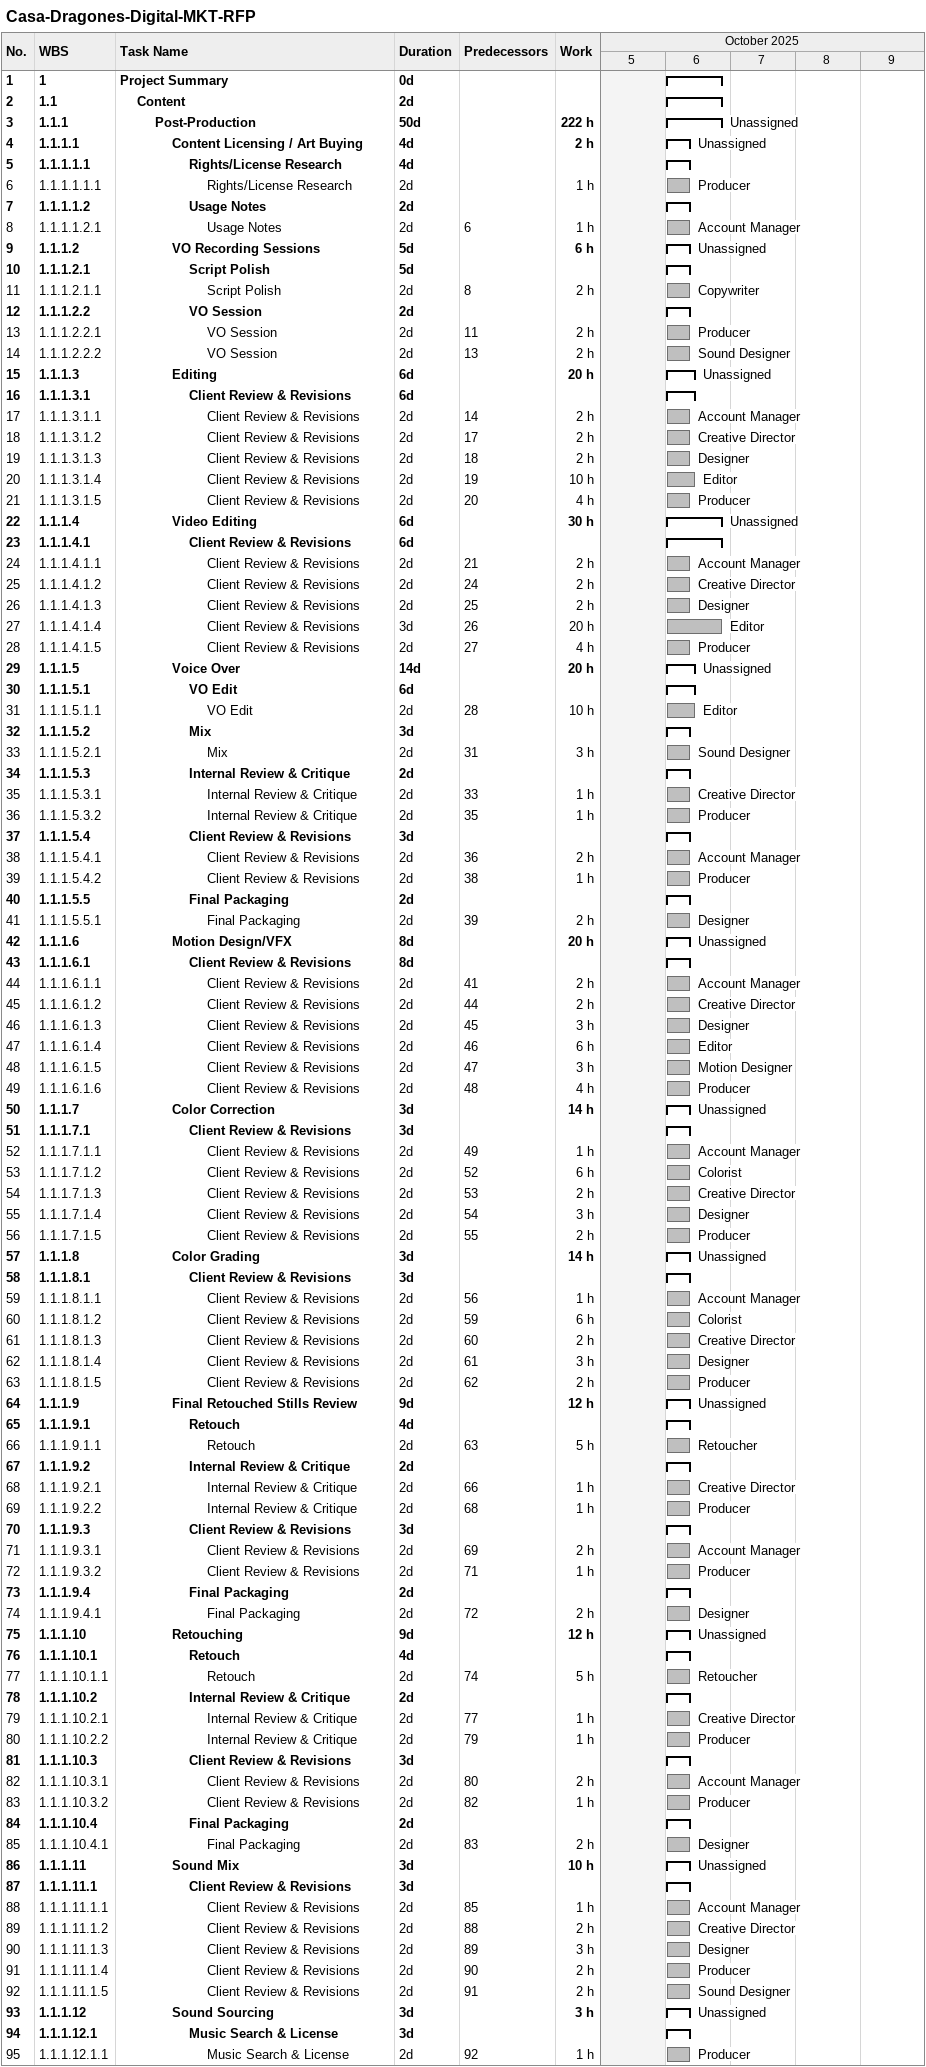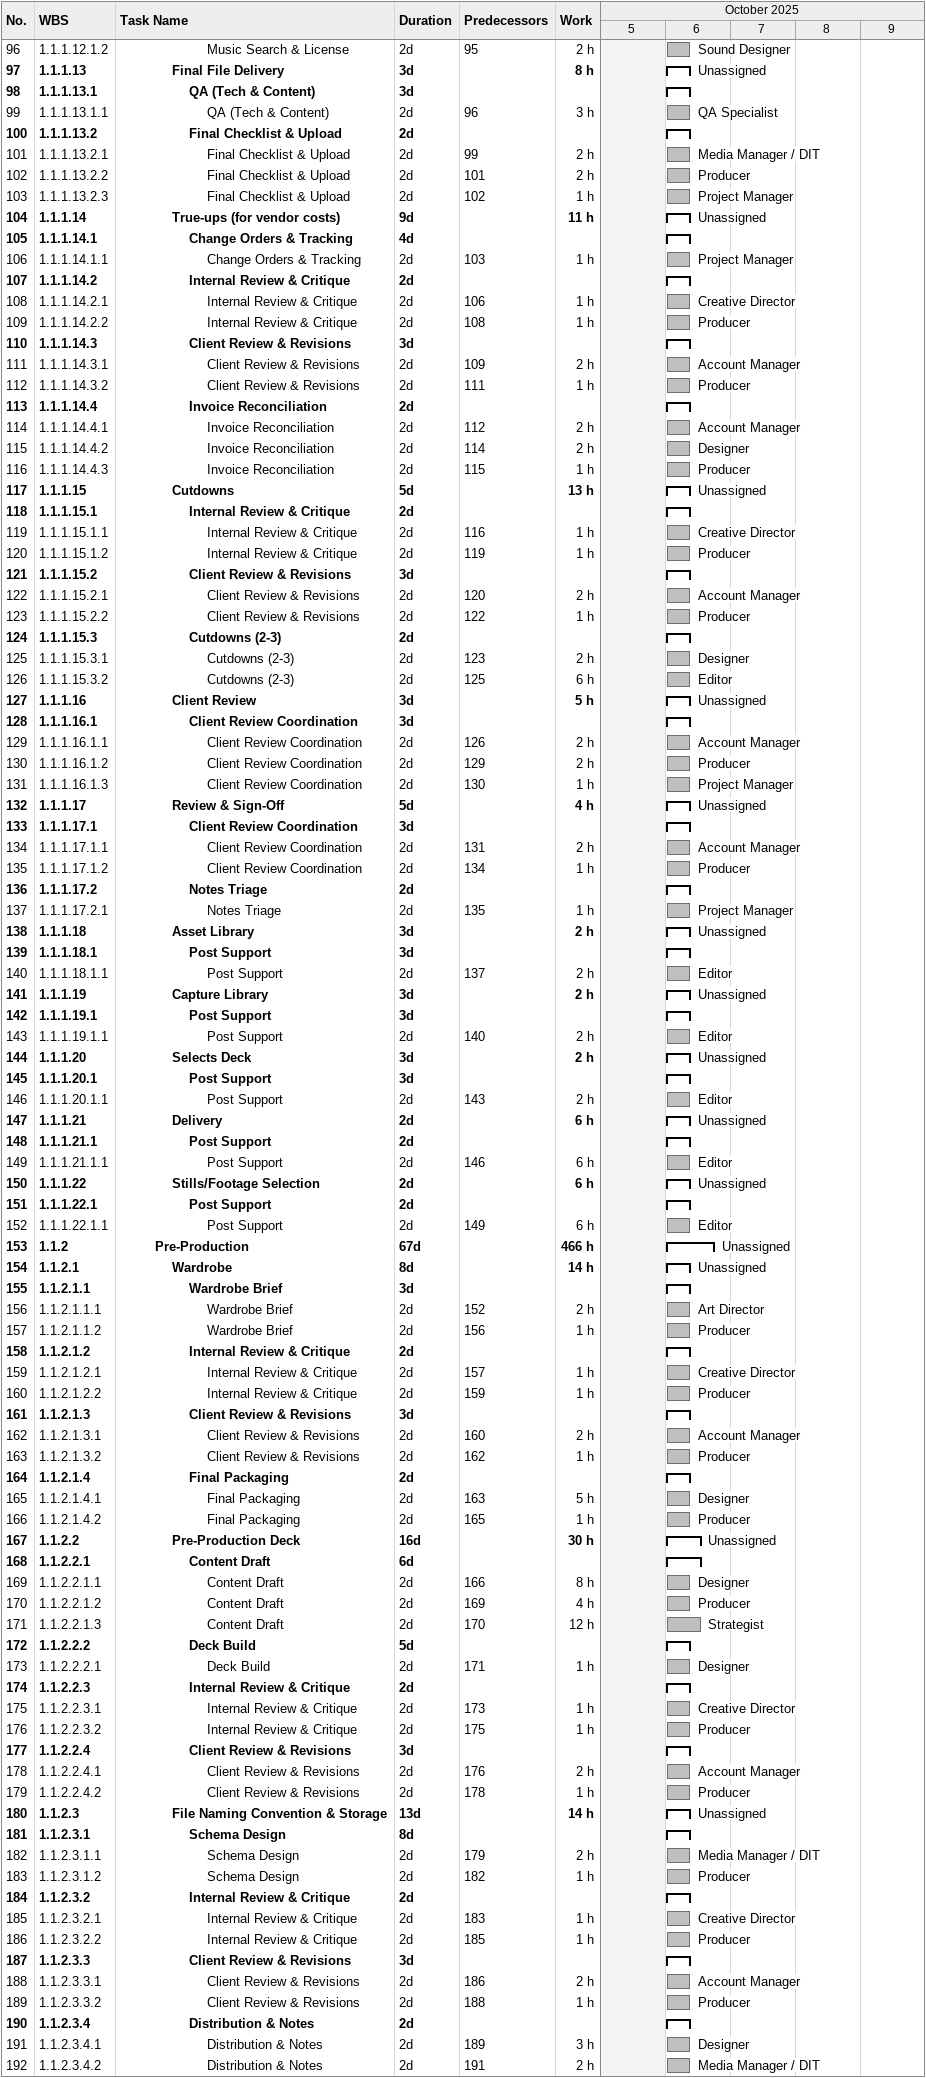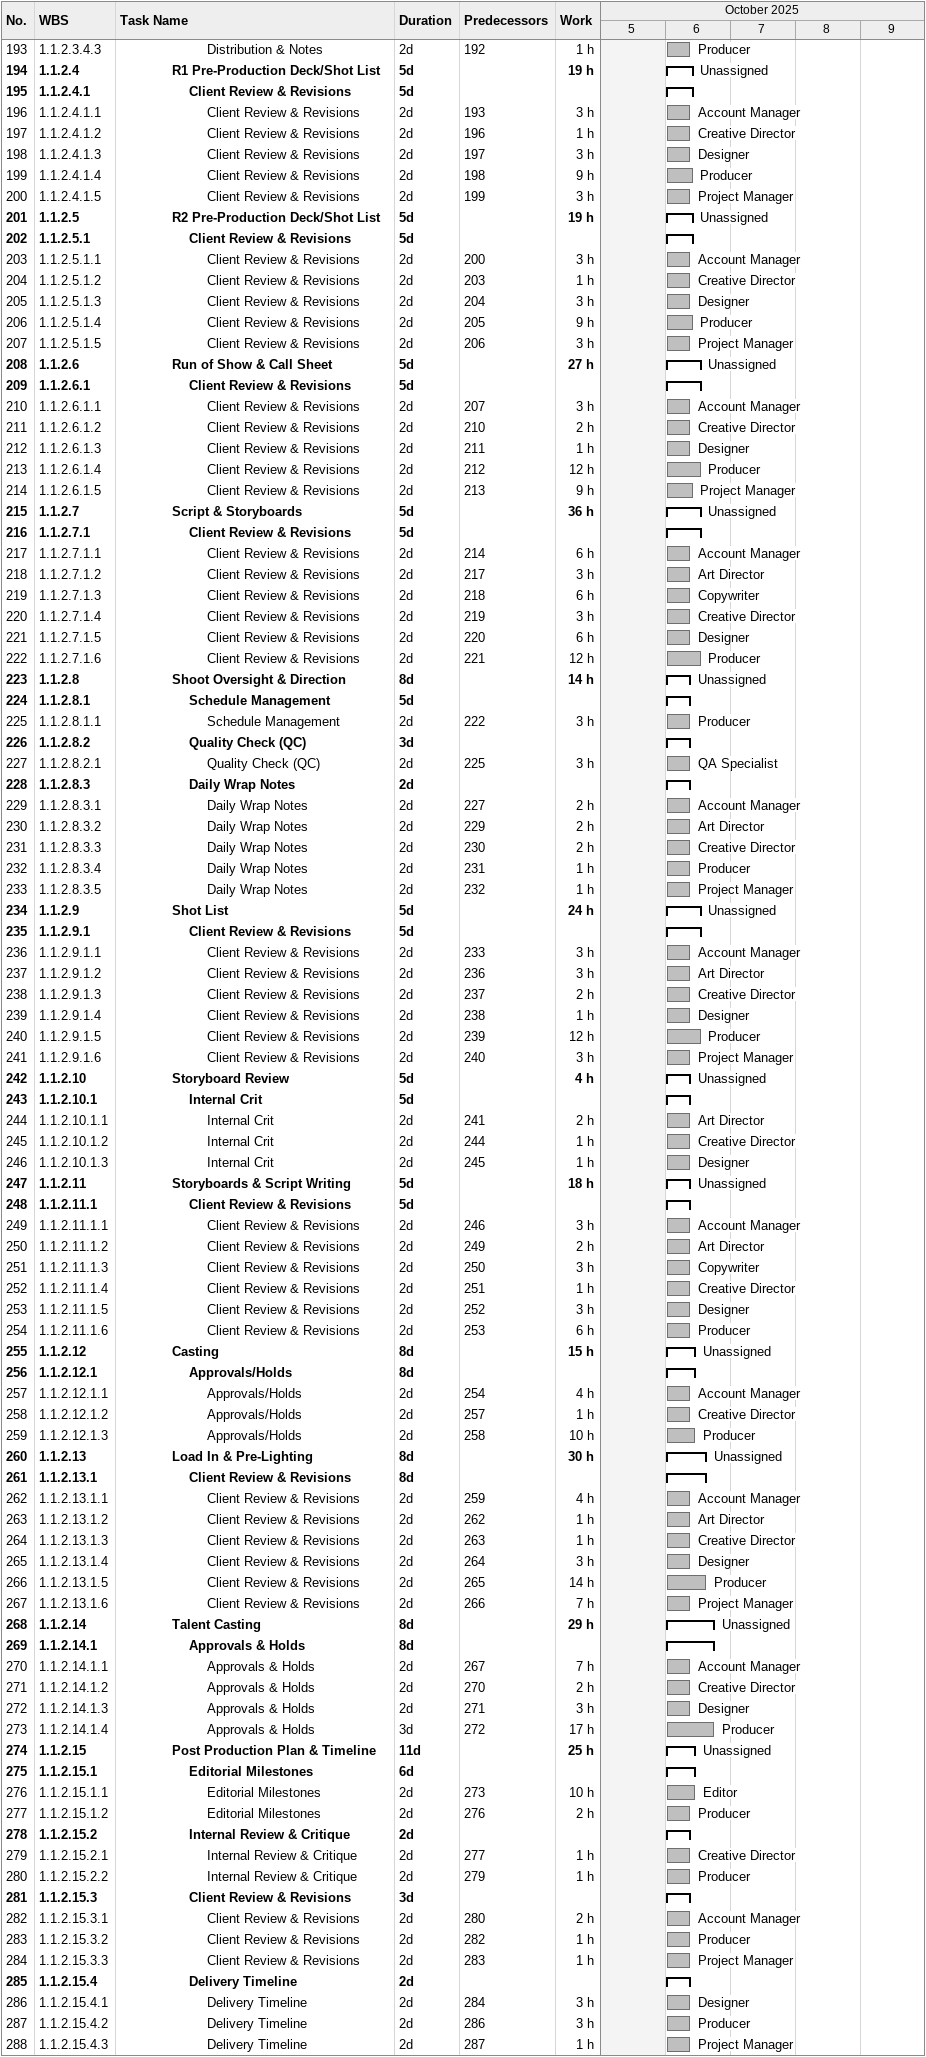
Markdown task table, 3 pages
Casa-Dragones-Digital-MKT-RFP

| ID | WBS | Task | Duration | Start | Finish | Predecessors | Resources | Work (h) |
|---|---|---|---|---|---|---|---|---|
| 1 | 1 | **Project Summary** | 0d | 2025-10-06 | 2025-10-06 |  |  |  |
| 2 | 1.1 | **Content** | 2d | 2025-10-06 | 2025-10-06 |  |  |  |
| 3 | 1.1.1 | **Post-Production** | 50d | 2025-10-06 | 2025-10-06 |  | Unassigned | 222 |
| 4 | 1.1.1.1 | **Content Licensing / Art Buying** | 4d | 2025-10-06 | 2025-10-06 |  | Unassigned | 2 |
| 5 | 1.1.1.1.1 | **Rights/License Research** | 4d | 2025-10-06 | 2025-10-06 |  |  |  |
| 6 | 1.1.1.1.1.1 | Rights/License Research | 2d | 2025-10-06 | 2025-10-06 |  | Producer | 1 |
| 7 | 1.1.1.1.2 | **Usage Notes** | 2d | 2025-10-06 | 2025-10-06 |  |  |  |
| 8 | 1.1.1.1.2.1 | Usage Notes | 2d | 2025-10-06 | 2025-10-06 | 6 | Account Manager | 1 |
| 9 | 1.1.1.2 | **VO Recording Sessions** | 5d | 2025-10-06 | 2025-10-06 |  | Unassigned | 6 |
| 10 | 1.1.1.2.1 | **Script Polish** | 5d | 2025-10-06 | 2025-10-06 |  |  |  |
| 11 | 1.1.1.2.1.1 | Script Polish | 2d | 2025-10-06 | 2025-10-06 | 8 | Copywriter | 2 |
| 12 | 1.1.1.2.2 | **VO Session** | 2d | 2025-10-06 | 2025-10-06 |  |  |  |
| 13 | 1.1.1.2.2.1 | VO Session | 2d | 2025-10-06 | 2025-10-06 | 11 | Producer | 2 |
| 14 | 1.1.1.2.2.2 | VO Session | 2d | 2025-10-06 | 2025-10-06 | 13 | Sound Designer | 2 |
| 15 | 1.1.1.3 | **Editing** | 6d | 2025-10-06 | 2025-10-06 |  | Unassigned | 20 |
| 16 | 1.1.1.3.1 | **Client Review & Revisions** | 6d | 2025-10-06 | 2025-10-06 |  |  |  |
| 17 | 1.1.1.3.1.1 | Client Review & Revisions | 2d | 2025-10-06 | 2025-10-06 | 14 | Account Manager | 2 |
| 18 | 1.1.1.3.1.2 | Client Review & Revisions | 2d | 2025-10-06 | 2025-10-06 | 17 | Creative Director | 2 |
| 19 | 1.1.1.3.1.3 | Client Review & Revisions | 2d | 2025-10-06 | 2025-10-06 | 18 | Designer | 2 |
| 20 | 1.1.1.3.1.4 | Client Review & Revisions | 2d | 2025-10-06 | 2025-10-06 | 19 | Editor | 10 |
| 21 | 1.1.1.3.1.5 | Client Review & Revisions | 2d | 2025-10-06 | 2025-10-06 | 20 | Producer | 4 |
| 22 | 1.1.1.4 | **Video Editing** | 6d | 2025-10-06 | 2025-10-06 |  | Unassigned | 30 |
| 23 | 1.1.1.4.1 | **Client Review & Revisions** | 6d | 2025-10-06 | 2025-10-06 |  |  |  |
| 24 | 1.1.1.4.1.1 | Client Review & Revisions | 2d | 2025-10-06 | 2025-10-06 | 21 | Account Manager | 2 |
| 25 | 1.1.1.4.1.2 | Client Review & Revisions | 2d | 2025-10-06 | 2025-10-06 | 24 | Creative Director | 2 |
| 26 | 1.1.1.4.1.3 | Client Review & Revisions | 2d | 2025-10-06 | 2025-10-06 | 25 | Designer | 2 |
| 27 | 1.1.1.4.1.4 | Client Review & Revisions | 3d | 2025-10-06 | 2025-10-06 | 26 | Editor | 20 |
| 28 | 1.1.1.4.1.5 | Client Review & Revisions | 2d | 2025-10-06 | 2025-10-06 | 27 | Producer | 4 |
| 29 | 1.1.1.5 | **Voice Over** | 14d | 2025-10-06 | 2025-10-06 |  | Unassigned | 20 |
| 30 | 1.1.1.5.1 | **VO Edit** | 6d | 2025-10-06 | 2025-10-06 |  |  |  |
| 31 | 1.1.1.5.1.1 | VO Edit | 2d | 2025-10-06 | 2025-10-06 | 28 | Editor | 10 |
| 32 | 1.1.1.5.2 | **Mix** | 3d | 2025-10-06 | 2025-10-06 |  |  |  |
| 33 | 1.1.1.5.2.1 | Mix | 2d | 2025-10-06 | 2025-10-06 | 31 | Sound Designer | 3 |
| 34 | 1.1.1.5.3 | **Internal Review & Critique** | 2d | 2025-10-06 | 2025-10-06 |  |  |  |
| 35 | 1.1.1.5.3.1 | Internal Review & Critique | 2d | 2025-10-06 | 2025-10-06 | 33 | Creative Director | 1 |
| 36 | 1.1.1.5.3.2 | Internal Review & Critique | 2d | 2025-10-06 | 2025-10-06 | 35 | Producer | 1 |
| 37 | 1.1.1.5.4 | **Client Review & Revisions** | 3d | 2025-10-06 | 2025-10-06 |  |  |  |
| 38 | 1.1.1.5.4.1 | Client Review & Revisions | 2d | 2025-10-06 | 2025-10-06 | 36 | Account Manager | 2 |
| 39 | 1.1.1.5.4.2 | Client Review & Revisions | 2d | 2025-10-06 | 2025-10-06 | 38 | Producer | 1 |
| 40 | 1.1.1.5.5 | **Final Packaging** | 2d | 2025-10-06 | 2025-10-06 |  |  |  |
| 41 | 1.1.1.5.5.1 | Final Packaging | 2d | 2025-10-06 | 2025-10-06 | 39 | Designer | 2 |
| 42 | 1.1.1.6 | **Motion Design/VFX** | 8d | 2025-10-06 | 2025-10-06 |  | Unassigned | 20 |
| 43 | 1.1.1.6.1 | **Client Review & Revisions** | 8d | 2025-10-06 | 2025-10-06 |  |  |  |
| 44 | 1.1.1.6.1.1 | Client Review & Revisions | 2d | 2025-10-06 | 2025-10-06 | 41 | Account Manager | 2 |
| 45 | 1.1.1.6.1.2 | Client Review & Revisions | 2d | 2025-10-06 | 2025-10-06 | 44 | Creative Director | 2 |
| 46 | 1.1.1.6.1.3 | Client Review & Revisions | 2d | 2025-10-06 | 2025-10-06 | 45 | Designer | 3 |
| 47 | 1.1.1.6.1.4 | Client Review & Revisions | 2d | 2025-10-06 | 2025-10-06 | 46 | Editor | 6 |
| 48 | 1.1.1.6.1.5 | Client Review & Revisions | 2d | 2025-10-06 | 2025-10-06 | 47 | Motion Designer | 3 |
| 49 | 1.1.1.6.1.6 | Client Review & Revisions | 2d | 2025-10-06 | 2025-10-06 | 48 | Producer | 4 |
| 50 | 1.1.1.7 | **Color Correction** | 3d | 2025-10-06 | 2025-10-06 |  | Unassigned | 14 |
| 51 | 1.1.1.7.1 | **Client Review & Revisions** | 3d | 2025-10-06 | 2025-10-06 |  |  |  |
| 52 | 1.1.1.7.1.1 | Client Review & Revisions | 2d | 2025-10-06 | 2025-10-06 | 49 | Account Manager | 1 |
| 53 | 1.1.1.7.1.2 | Client Review & Revisions | 2d | 2025-10-06 | 2025-10-06 | 52 | Colorist | 6 |
| 54 | 1.1.1.7.1.3 | Client Review & Revisions | 2d | 2025-10-06 | 2025-10-06 | 53 | Creative Director | 2 |
| 55 | 1.1.1.7.1.4 | Client Review & Revisions | 2d | 2025-10-06 | 2025-10-06 | 54 | Designer | 3 |
| 56 | 1.1.1.7.1.5 | Client Review & Revisions | 2d | 2025-10-06 | 2025-10-06 | 55 | Producer | 2 |
| 57 | 1.1.1.8 | **Color Grading** | 3d | 2025-10-06 | 2025-10-06 |  | Unassigned | 14 |
| 58 | 1.1.1.8.1 | **Client Review & Revisions** | 3d | 2025-10-06 | 2025-10-06 |  |  |  |
| 59 | 1.1.1.8.1.1 | Client Review & Revisions | 2d | 2025-10-06 | 2025-10-06 | 56 | Account Manager | 1 |
| 60 | 1.1.1.8.1.2 | Client Review & Revisions | 2d | 2025-10-06 | 2025-10-06 | 59 | Colorist | 6 |
| 61 | 1.1.1.8.1.3 | Client Review & Revisions | 2d | 2025-10-06 | 2025-10-06 | 60 | Creative Director | 2 |
| 62 | 1.1.1.8.1.4 | Client Review & Revisions | 2d | 2025-10-06 | 2025-10-06 | 61 | Designer | 3 |
| 63 | 1.1.1.8.1.5 | Client Review & Revisions | 2d | 2025-10-06 | 2025-10-06 | 62 | Producer | 2 |
| 64 | 1.1.1.9 | **Final Retouched Stills Review** | 9d | 2025-10-06 | 2025-10-06 |  | Unassigned | 12 |
| 65 | 1.1.1.9.1 | **Retouch** | 4d | 2025-10-06 | 2025-10-06 |  |  |  |
| 66 | 1.1.1.9.1.1 | Retouch | 2d | 2025-10-06 | 2025-10-06 | 63 | Retoucher | 5 |
| 67 | 1.1.1.9.2 | **Internal Review & Critique** | 2d | 2025-10-06 | 2025-10-06 |  |  |  |
| 68 | 1.1.1.9.2.1 | Internal Review & Critique | 2d | 2025-10-06 | 2025-10-06 | 66 | Creative Director | 1 |
| 69 | 1.1.1.9.2.2 | Internal Review & Critique | 2d | 2025-10-06 | 2025-10-06 | 68 | Producer | 1 |
| 70 | 1.1.1.9.3 | **Client Review & Revisions** | 3d | 2025-10-06 | 2025-10-06 |  |  |  |
| 71 | 1.1.1.9.3.1 | Client Review & Revisions | 2d | 2025-10-06 | 2025-10-06 | 69 | Account Manager | 2 |
| 72 | 1.1.1.9.3.2 | Client Review & Revisions | 2d | 2025-10-06 | 2025-10-06 | 71 | Producer | 1 |
| 73 | 1.1.1.9.4 | **Final Packaging** | 2d | 2025-10-06 | 2025-10-06 |  |  |  |
| 74 | 1.1.1.9.4.1 | Final Packaging | 2d | 2025-10-06 | 2025-10-06 | 72 | Designer | 2 |
| 75 | 1.1.1.10 | **Retouching** | 9d | 2025-10-06 | 2025-10-06 |  | Unassigned | 12 |
| 76 | 1.1.1.10.1 | **Retouch** | 4d | 2025-10-06 | 2025-10-06 |  |  |  |
| 77 | 1.1.1.10.1.1 | Retouch | 2d | 2025-10-06 | 2025-10-06 | 74 | Retoucher | 5 |
| 78 | 1.1.1.10.2 | **Internal Review & Critique** | 2d | 2025-10-06 | 2025-10-06 |  |  |  |
| 79 | 1.1.1.10.2.1 | Internal Review & Critique | 2d | 2025-10-06 | 2025-10-06 | 77 | Creative Director | 1 |
| 80 | 1.1.1.10.2.2 | Internal Review & Critique | 2d | 2025-10-06 | 2025-10-06 | 79 | Producer | 1 |
| 81 | 1.1.1.10.3 | **Client Review & Revisions** | 3d | 2025-10-06 | 2025-10-06 |  |  |  |
| 82 | 1.1.1.10.3.1 | Client Review & Revisions | 2d | 2025-10-06 | 2025-10-06 | 80 | Account Manager | 2 |
| 83 | 1.1.1.10.3.2 | Client Review & Revisions | 2d | 2025-10-06 | 2025-10-06 | 82 | Producer | 1 |
| 84 | 1.1.1.10.4 | **Final Packaging** | 2d | 2025-10-06 | 2025-10-06 |  |  |  |
| 85 | 1.1.1.10.4.1 | Final Packaging | 2d | 2025-10-06 | 2025-10-06 | 83 | Designer | 2 |
| 86 | 1.1.1.11 | **Sound Mix** | 3d | 2025-10-06 | 2025-10-06 |  | Unassigned | 10 |
| 87 | 1.1.1.11.1 | **Client Review & Revisions** | 3d | 2025-10-06 | 2025-10-06 |  |  |  |
| 88 | 1.1.1.11.1.1 | Client Review & Revisions | 2d | 2025-10-06 | 2025-10-06 | 85 | Account Manager | 1 |
| 89 | 1.1.1.11.1.2 | Client Review & Revisions | 2d | 2025-10-06 | 2025-10-06 | 88 | Creative Director | 2 |
| 90 | 1.1.1.11.1.3 | Client Review & Revisions | 2d | 2025-10-06 | 2025-10-06 | 89 | Designer | 3 |
| 91 | 1.1.1.11.1.4 | Client Review & Revisions | 2d | 2025-10-06 | 2025-10-06 | 90 | Producer | 2 |
| 92 | 1.1.1.11.1.5 | Client Review & Revisions | 2d | 2025-10-06 | 2025-10-06 | 91 | Sound Designer | 2 |
| 93 | 1.1.1.12 | **Sound Sourcing** | 3d | 2025-10-06 | 2025-10-06 |  | Unassigned | 3 |
| 94 | 1.1.1.12.1 | **Music Search & License** | 3d | 2025-10-06 | 2025-10-06 |  |  |  |
| 95 | 1.1.1.12.1.1 | Music Search & License | 2d | 2025-10-06 | 2025-10-06 | 92 | Producer | 1 |
| 96 | 1.1.1.12.1.2 | Music Search & License | 2d | 2025-10-06 | 2025-10-06 | 95 | Sound Designer | 2 |
| 97 | 1.1.1.13 | **Final File Delivery** | 3d | 2025-10-06 | 2025-10-06 |  | Unassigned | 8 |
| 98 | 1.1.1.13.1 | **QA (Tech & Content)** | 3d | 2025-10-06 | 2025-10-06 |  |  |  |
| 99 | 1.1.1.13.1.1 | QA (Tech & Content) | 2d | 2025-10-06 | 2025-10-06 | 96 | QA Specialist | 3 |
| 100 | 1.1.1.13.2 | **Final Checklist & Upload** | 2d | 2025-10-06 | 2025-10-06 |  |  |  |
| 101 | 1.1.1.13.2.1 | Final Checklist & Upload | 2d | 2025-10-06 | 2025-10-06 | 99 | Media Manager / DIT | 2 |
| 102 | 1.1.1.13.2.2 | Final Checklist & Upload | 2d | 2025-10-06 | 2025-10-06 | 101 | Producer | 2 |
| 103 | 1.1.1.13.2.3 | Final Checklist & Upload | 2d | 2025-10-06 | 2025-10-06 | 102 | Project Manager | 1 |
| 104 | 1.1.1.14 | **True-ups (for vendor costs)** | 9d | 2025-10-06 | 2025-10-06 |  | Unassigned | 11 |
| 105 | 1.1.1.14.1 | **Change Orders & Tracking** | 4d | 2025-10-06 | 2025-10-06 |  |  |  |
| 106 | 1.1.1.14.1.1 | Change Orders & Tracking | 2d | 2025-10-06 | 2025-10-06 | 103 | Project Manager | 1 |
| 107 | 1.1.1.14.2 | **Internal Review & Critique** | 2d | 2025-10-06 | 2025-10-06 |  |  |  |
| 108 | 1.1.1.14.2.1 | Internal Review & Critique | 2d | 2025-10-06 | 2025-10-06 | 106 | Creative Director | 1 |
| 109 | 1.1.1.14.2.2 | Internal Review & Critique | 2d | 2025-10-06 | 2025-10-06 | 108 | Producer | 1 |
| 110 | 1.1.1.14.3 | **Client Review & Revisions** | 3d | 2025-10-06 | 2025-10-06 |  |  |  |
| 111 | 1.1.1.14.3.1 | Client Review & Revisions | 2d | 2025-10-06 | 2025-10-06 | 109 | Account Manager | 2 |
| 112 | 1.1.1.14.3.2 | Client Review & Revisions | 2d | 2025-10-06 | 2025-10-06 | 111 | Producer | 1 |
| 113 | 1.1.1.14.4 | **Invoice Reconciliation** | 2d | 2025-10-06 | 2025-10-06 |  |  |  |
| 114 | 1.1.1.14.4.1 | Invoice Reconciliation | 2d | 2025-10-06 | 2025-10-06 | 112 | Account Manager | 2 |
| 115 | 1.1.1.14.4.2 | Invoice Reconciliation | 2d | 2025-10-06 | 2025-10-06 | 114 | Designer | 2 |
| 116 | 1.1.1.14.4.3 | Invoice Reconciliation | 2d | 2025-10-06 | 2025-10-06 | 115 | Producer | 1 |
| 117 | 1.1.1.15 | **Cutdowns** | 5d | 2025-10-06 | 2025-10-06 |  | Unassigned | 13 |
| 118 | 1.1.1.15.1 | **Internal Review & Critique** | 2d | 2025-10-06 | 2025-10-06 |  |  |  |
| 119 | 1.1.1.15.1.1 | Internal Review & Critique | 2d | 2025-10-06 | 2025-10-06 | 116 | Creative Director | 1 |
| 120 | 1.1.1.15.1.2 | Internal Review & Critique | 2d | 2025-10-06 | 2025-10-06 | 119 | Producer | 1 |
| 121 | 1.1.1.15.2 | **Client Review & Revisions** | 3d | 2025-10-06 | 2025-10-06 |  |  |  |
| 122 | 1.1.1.15.2.1 | Client Review & Revisions | 2d | 2025-10-06 | 2025-10-06 | 120 | Account Manager | 2 |
| 123 | 1.1.1.15.2.2 | Client Review & Revisions | 2d | 2025-10-06 | 2025-10-06 | 122 | Producer | 1 |
| 124 | 1.1.1.15.3 | **Cutdowns (2-3)** | 2d | 2025-10-06 | 2025-10-06 |  |  |  |
| 125 | 1.1.1.15.3.1 | Cutdowns (2-3) | 2d | 2025-10-06 | 2025-10-06 | 123 | Designer | 2 |
| 126 | 1.1.1.15.3.2 | Cutdowns (2-3) | 2d | 2025-10-06 | 2025-10-06 | 125 | Editor | 6 |
| 127 | 1.1.1.16 | **Client Review** | 3d | 2025-10-06 | 2025-10-06 |  | Unassigned | 5 |
| 128 | 1.1.1.16.1 | **Client Review Coordination** | 3d | 2025-10-06 | 2025-10-06 |  |  |  |
| 129 | 1.1.1.16.1.1 | Client Review Coordination | 2d | 2025-10-06 | 2025-10-06 | 126 | Account Manager | 2 |
| 130 | 1.1.1.16.1.2 | Client Review Coordination | 2d | 2025-10-06 | 2025-10-06 | 129 | Producer | 2 |
| 131 | 1.1.1.16.1.3 | Client Review Coordination | 2d | 2025-10-06 | 2025-10-06 | 130 | Project Manager | 1 |
| 132 | 1.1.1.17 | **Review & Sign-Off** | 5d | 2025-10-06 | 2025-10-06 |  | Unassigned | 4 |
| 133 | 1.1.1.17.1 | **Client Review Coordination** | 3d | 2025-10-06 | 2025-10-06 |  |  |  |
| 134 | 1.1.1.17.1.1 | Client Review Coordination | 2d | 2025-10-06 | 2025-10-06 | 131 | Account Manager | 2 |
| 135 | 1.1.1.17.1.2 | Client Review Coordination | 2d | 2025-10-06 | 2025-10-06 | 134 | Producer | 1 |
| 136 | 1.1.1.17.2 | **Notes Triage** | 2d | 2025-10-06 | 2025-10-06 |  |  |  |
| 137 | 1.1.1.17.2.1 | Notes Triage | 2d | 2025-10-06 | 2025-10-06 | 135 | Project Manager | 1 |
| 138 | 1.1.1.18 | **Asset Library** | 3d | 2025-10-06 | 2025-10-06 |  | Unassigned | 2 |
| 139 | 1.1.1.18.1 | **Post Support** | 3d | 2025-10-06 | 2025-10-06 |  |  |  |
| 140 | 1.1.1.18.1.1 | Post Support | 2d | 2025-10-06 | 2025-10-06 | 137 | Editor | 2 |
| 141 | 1.1.1.19 | **Capture Library** | 3d | 2025-10-06 | 2025-10-06 |  | Unassigned | 2 |
| 142 | 1.1.1.19.1 | **Post Support** | 3d | 2025-10-06 | 2025-10-06 |  |  |  |
| 143 | 1.1.1.19.1.1 | Post Support | 2d | 2025-10-06 | 2025-10-06 | 140 | Editor | 2 |
| 144 | 1.1.1.20 | **Selects Deck** | 3d | 2025-10-06 | 2025-10-06 |  | Unassigned | 2 |
| 145 | 1.1.1.20.1 | **Post Support** | 3d | 2025-10-06 | 2025-10-06 |  |  |  |
| 146 | 1.1.1.20.1.1 | Post Support | 2d | 2025-10-06 | 2025-10-06 | 143 | Editor | 2 |
| 147 | 1.1.1.21 | **Delivery** | 2d | 2025-10-06 | 2025-10-06 |  | Unassigned | 6 |
| 148 | 1.1.1.21.1 | **Post Support** | 2d | 2025-10-06 | 2025-10-06 |  |  |  |
| 149 | 1.1.1.21.1.1 | Post Support | 2d | 2025-10-06 | 2025-10-06 | 146 | Editor | 6 |
| 150 | 1.1.1.22 | **Stills/Footage Selection** | 2d | 2025-10-06 | 2025-10-06 |  | Unassigned | 6 |
| 151 | 1.1.1.22.1 | **Post Support** | 2d | 2025-10-06 | 2025-10-06 |  |  |  |
| 152 | 1.1.1.22.1.1 | Post Support | 2d | 2025-10-06 | 2025-10-06 | 149 | Editor | 6 |
| 153 | 1.1.2 | **Pre-Production** | 67d | 2025-10-06 | 2025-10-06 |  | Unassigned | 466 |
| 154 | 1.1.2.1 | **Wardrobe** | 8d | 2025-10-06 | 2025-10-06 |  | Unassigned | 14 |
| 155 | 1.1.2.1.1 | **Wardrobe Brief** | 3d | 2025-10-06 | 2025-10-06 |  |  |  |
| 156 | 1.1.2.1.1.1 | Wardrobe Brief | 2d | 2025-10-06 | 2025-10-06 | 152 | Art Director | 2 |
| 157 | 1.1.2.1.1.2 | Wardrobe Brief | 2d | 2025-10-06 | 2025-10-06 | 156 | Producer | 1 |
| 158 | 1.1.2.1.2 | **Internal Review & Critique** | 2d | 2025-10-06 | 2025-10-06 |  |  |  |
| 159 | 1.1.2.1.2.1 | Internal Review & Critique | 2d | 2025-10-06 | 2025-10-06 | 157 | Creative Director | 1 |
| 160 | 1.1.2.1.2.2 | Internal Review & Critique | 2d | 2025-10-06 | 2025-10-06 | 159 | Producer | 1 |
| 161 | 1.1.2.1.3 | **Client Review & Revisions** | 3d | 2025-10-06 | 2025-10-06 |  |  |  |
| 162 | 1.1.2.1.3.1 | Client Review & Revisions | 2d | 2025-10-06 | 2025-10-06 | 160 | Account Manager | 2 |
| 163 | 1.1.2.1.3.2 | Client Review & Revisions | 2d | 2025-10-06 | 2025-10-06 | 162 | Producer | 1 |
| 164 | 1.1.2.1.4 | **Final Packaging** | 2d | 2025-10-06 | 2025-10-06 |  |  |  |
| 165 | 1.1.2.1.4.1 | Final Packaging | 2d | 2025-10-06 | 2025-10-06 | 163 | Designer | 5 |
| 166 | 1.1.2.1.4.2 | Final Packaging | 2d | 2025-10-06 | 2025-10-06 | 165 | Producer | 1 |
| 167 | 1.1.2.2 | **Pre-Production Deck** | 16d | 2025-10-06 | 2025-10-06 |  | Unassigned | 30 |
| 168 | 1.1.2.2.1 | **Content Draft** | 6d | 2025-10-06 | 2025-10-06 |  |  |  |
| 169 | 1.1.2.2.1.1 | Content Draft | 2d | 2025-10-06 | 2025-10-06 | 166 | Designer | 8 |
| 170 | 1.1.2.2.1.2 | Content Draft | 2d | 2025-10-06 | 2025-10-06 | 169 | Producer | 4 |
| 171 | 1.1.2.2.1.3 | Content Draft | 2d | 2025-10-06 | 2025-10-06 | 170 | Strategist | 12 |
| 172 | 1.1.2.2.2 | **Deck Build** | 5d | 2025-10-06 | 2025-10-06 |  |  |  |
| 173 | 1.1.2.2.2.1 | Deck Build | 2d | 2025-10-06 | 2025-10-06 | 171 | Designer | 1 |
| 174 | 1.1.2.2.3 | **Internal Review & Critique** | 2d | 2025-10-06 | 2025-10-06 |  |  |  |
| 175 | 1.1.2.2.3.1 | Internal Review & Critique | 2d | 2025-10-06 | 2025-10-06 | 173 | Creative Director | 1 |
| 176 | 1.1.2.2.3.2 | Internal Review & Critique | 2d | 2025-10-06 | 2025-10-06 | 175 | Producer | 1 |
| 177 | 1.1.2.2.4 | **Client Review & Revisions** | 3d | 2025-10-06 | 2025-10-06 |  |  |  |
| 178 | 1.1.2.2.4.1 | Client Review & Revisions | 2d | 2025-10-06 | 2025-10-06 | 176 | Account Manager | 2 |
| 179 | 1.1.2.2.4.2 | Client Review & Revisions | 2d | 2025-10-06 | 2025-10-06 | 178 | Producer | 1 |
| 180 | 1.1.2.3 | **File Naming Convention & Storage** | 13d | 2025-10-06 | 2025-10-06 |  | Unassigned | 14 |
| 181 | 1.1.2.3.1 | **Schema Design** | 8d | 2025-10-06 | 2025-10-06 |  |  |  |
| 182 | 1.1.2.3.1.1 | Schema Design | 2d | 2025-10-06 | 2025-10-06 | 179 | Media Manager / DIT | 2 |
| 183 | 1.1.2.3.1.2 | Schema Design | 2d | 2025-10-06 | 2025-10-06 | 182 | Producer | 1 |
| 184 | 1.1.2.3.2 | **Internal Review & Critique** | 2d | 2025-10-06 | 2025-10-06 |  |  |  |
| 185 | 1.1.2.3.2.1 | Internal Review & Critique | 2d | 2025-10-06 | 2025-10-06 | 183 | Creative Director | 1 |
| 186 | 1.1.2.3.2.2 | Internal Review & Critique | 2d | 2025-10-06 | 2025-10-06 | 185 | Producer | 1 |
| 187 | 1.1.2.3.3 | **Client Review & Revisions** | 3d | 2025-10-06 | 2025-10-06 |  |  |  |
| 188 | 1.1.2.3.3.1 | Client Review & Revisions | 2d | 2025-10-06 | 2025-10-06 | 186 | Account Manager | 2 |
| 189 | 1.1.2.3.3.2 | Client Review & Revisions | 2d | 2025-10-06 | 2025-10-06 | 188 | Producer | 1 |
| 190 | 1.1.2.3.4 | **Distribution & Notes** | 2d | 2025-10-06 | 2025-10-06 |  |  |  |
| 191 | 1.1.2.3.4.1 | Distribution & Notes | 2d | 2025-10-06 | 2025-10-06 | 189 | Designer | 3 |
| 192 | 1.1.2.3.4.2 | Distribution & Notes | 2d | 2025-10-06 | 2025-10-06 | 191 | Media Manager / DIT | 2 |
| 193 | 1.1.2.3.4.3 | Distribution & Notes | 2d | 2025-10-06 | 2025-10-06 | 192 | Producer | 1 |
| 194 | 1.1.2.4 | **R1 Pre-Production Deck/Shot List** | 5d | 2025-10-06 | 2025-10-06 |  | Unassigned | 19 |
| 195 | 1.1.2.4.1 | **Client Review & Revisions** | 5d | 2025-10-06 | 2025-10-06 |  |  |  |
| 196 | 1.1.2.4.1.1 | Client Review & Revisions | 2d | 2025-10-06 | 2025-10-06 | 193 | Account Manager | 3 |
| 197 | 1.1.2.4.1.2 | Client Review & Revisions | 2d | 2025-10-06 | 2025-10-06 | 196 | Creative Director | 1 |
| 198 | 1.1.2.4.1.3 | Client Review & Revisions | 2d | 2025-10-06 | 2025-10-06 | 197 | Designer | 3 |
| 199 | 1.1.2.4.1.4 | Client Review & Revisions | 2d | 2025-10-06 | 2025-10-06 | 198 | Producer | 9 |
| 200 | 1.1.2.4.1.5 | Client Review & Revisions | 2d | 2025-10-06 | 2025-10-06 | 199 | Project Manager | 3 |
| 201 | 1.1.2.5 | **R2 Pre-Production Deck/Shot List** | 5d | 2025-10-06 | 2025-10-06 |  | Unassigned | 19 |
| 202 | 1.1.2.5.1 | **Client Review & Revisions** | 5d | 2025-10-06 | 2025-10-06 |  |  |  |
| 203 | 1.1.2.5.1.1 | Client Review & Revisions | 2d | 2025-10-06 | 2025-10-06 | 200 | Account Manager | 3 |
| 204 | 1.1.2.5.1.2 | Client Review & Revisions | 2d | 2025-10-06 | 2025-10-06 | 203 | Creative Director | 1 |
| 205 | 1.1.2.5.1.3 | Client Review & Revisions | 2d | 2025-10-06 | 2025-10-06 | 204 | Designer | 3 |
| 206 | 1.1.2.5.1.4 | Client Review & Revisions | 2d | 2025-10-06 | 2025-10-06 | 205 | Producer | 9 |
| 207 | 1.1.2.5.1.5 | Client Review & Revisions | 2d | 2025-10-06 | 2025-10-06 | 206 | Project Manager | 3 |
| 208 | 1.1.2.6 | **Run of Show & Call Sheet** | 5d | 2025-10-06 | 2025-10-06 |  | Unassigned | 27 |
| 209 | 1.1.2.6.1 | **Client Review & Revisions** | 5d | 2025-10-06 | 2025-10-06 |  |  |  |
| 210 | 1.1.2.6.1.1 | Client Review & Revisions | 2d | 2025-10-06 | 2025-10-06 | 207 | Account Manager | 3 |
| 211 | 1.1.2.6.1.2 | Client Review & Revisions | 2d | 2025-10-06 | 2025-10-06 | 210 | Creative Director | 2 |
| 212 | 1.1.2.6.1.3 | Client Review & Revisions | 2d | 2025-10-06 | 2025-10-06 | 211 | Designer | 1 |
| 213 | 1.1.2.6.1.4 | Client Review & Revisions | 2d | 2025-10-06 | 2025-10-06 | 212 | Producer | 12 |
| 214 | 1.1.2.6.1.5 | Client Review & Revisions | 2d | 2025-10-06 | 2025-10-06 | 213 | Project Manager | 9 |
| 215 | 1.1.2.7 | **Script & Storyboards** | 5d | 2025-10-06 | 2025-10-06 |  | Unassigned | 36 |
| 216 | 1.1.2.7.1 | **Client Review & Revisions** | 5d | 2025-10-06 | 2025-10-06 |  |  |  |
| 217 | 1.1.2.7.1.1 | Client Review & Revisions | 2d | 2025-10-06 | 2025-10-06 | 214 | Account Manager | 6 |
| 218 | 1.1.2.7.1.2 | Client Review & Revisions | 2d | 2025-10-06 | 2025-10-06 | 217 | Art Director | 3 |
| 219 | 1.1.2.7.1.3 | Client Review & Revisions | 2d | 2025-10-06 | 2025-10-06 | 218 | Copywriter | 6 |
| 220 | 1.1.2.7.1.4 | Client Review & Revisions | 2d | 2025-10-06 | 2025-10-06 | 219 | Creative Director | 3 |
| 221 | 1.1.2.7.1.5 | Client Review & Revisions | 2d | 2025-10-06 | 2025-10-06 | 220 | Designer | 6 |
| 222 | 1.1.2.7.1.6 | Client Review & Revisions | 2d | 2025-10-06 | 2025-10-06 | 221 | Producer | 12 |
| 223 | 1.1.2.8 | **Shoot Oversight & Direction** | 8d | 2025-10-06 | 2025-10-06 |  | Unassigned | 14 |
| 224 | 1.1.2.8.1 | **Schedule Management** | 5d | 2025-10-06 | 2025-10-06 |  |  |  |
| 225 | 1.1.2.8.1.1 | Schedule Management | 2d | 2025-10-06 | 2025-10-06 | 222 | Producer | 3 |
| 226 | 1.1.2.8.2 | **Quality Check (QC)** | 3d | 2025-10-06 | 2025-10-06 |  |  |  |
| 227 | 1.1.2.8.2.1 | Quality Check (QC) | 2d | 2025-10-06 | 2025-10-06 | 225 | QA Specialist | 3 |
| 228 | 1.1.2.8.3 | **Daily Wrap Notes** | 2d | 2025-10-06 | 2025-10-06 |  |  |  |
| 229 | 1.1.2.8.3.1 | Daily Wrap Notes | 2d | 2025-10-06 | 2025-10-06 | 227 | Account Manager | 2 |
| 230 | 1.1.2.8.3.2 | Daily Wrap Notes | 2d | 2025-10-06 | 2025-10-06 | 229 | Art Director | 2 |
| 231 | 1.1.2.8.3.3 | Daily Wrap Notes | 2d | 2025-10-06 | 2025-10-06 | 230 | Creative Director | 2 |
| 232 | 1.1.2.8.3.4 | Daily Wrap Notes | 2d | 2025-10-06 | 2025-10-06 | 231 | Producer | 1 |
| 233 | 1.1.2.8.3.5 | Daily Wrap Notes | 2d | 2025-10-06 | 2025-10-06 | 232 | Project Manager | 1 |
| 234 | 1.1.2.9 | **Shot List** | 5d | 2025-10-06 | 2025-10-06 |  | Unassigned | 24 |
| 235 | 1.1.2.9.1 | **Client Review & Revisions** | 5d | 2025-10-06 | 2025-10-06 |  |  |  |
| 236 | 1.1.2.9.1.1 | Client Review & Revisions | 2d | 2025-10-06 | 2025-10-06 | 233 | Account Manager | 3 |
| 237 | 1.1.2.9.1.2 | Client Review & Revisions | 2d | 2025-10-06 | 2025-10-06 | 236 | Art Director | 3 |
| 238 | 1.1.2.9.1.3 | Client Review & Revisions | 2d | 2025-10-06 | 2025-10-06 | 237 | Creative Director | 2 |
| 239 | 1.1.2.9.1.4 | Client Review & Revisions | 2d | 2025-10-06 | 2025-10-06 | 238 | Designer | 1 |
| 240 | 1.1.2.9.1.5 | Client Review & Revisions | 2d | 2025-10-06 | 2025-10-06 | 239 | Producer | 12 |
| 241 | 1.1.2.9.1.6 | Client Review & Revisions | 2d | 2025-10-06 | 2025-10-06 | 240 | Project Manager | 3 |
| 242 | 1.1.2.10 | **Storyboard Review** | 5d | 2025-10-06 | 2025-10-06 |  | Unassigned | 4 |
| 243 | 1.1.2.10.1 | **Internal Crit** | 5d | 2025-10-06 | 2025-10-06 |  |  |  |
| 244 | 1.1.2.10.1.1 | Internal Crit | 2d | 2025-10-06 | 2025-10-06 | 241 | Art Director | 2 |
| 245 | 1.1.2.10.1.2 | Internal Crit | 2d | 2025-10-06 | 2025-10-06 | 244 | Creative Director | 1 |
| 246 | 1.1.2.10.1.3 | Internal Crit | 2d | 2025-10-06 | 2025-10-06 | 245 | Designer | 1 |
| 247 | 1.1.2.11 | **Storyboards & Script Writing** | 5d | 2025-10-06 | 2025-10-06 |  | Unassigned | 18 |
| 248 | 1.1.2.11.1 | **Client Review & Revisions** | 5d | 2025-10-06 | 2025-10-06 |  |  |  |
| 249 | 1.1.2.11.1.1 | Client Review & Revisions | 2d | 2025-10-06 | 2025-10-06 | 246 | Account Manager | 3 |
| 250 | 1.1.2.11.1.2 | Client Review & Revisions | 2d | 2025-10-06 | 2025-10-06 | 249 | Art Director | 2 |
| 251 | 1.1.2.11.1.3 | Client Review & Revisions | 2d | 2025-10-06 | 2025-10-06 | 250 | Copywriter | 3 |
| 252 | 1.1.2.11.1.4 | Client Review & Revisions | 2d | 2025-10-06 | 2025-10-06 | 251 | Creative Director | 1 |
| 253 | 1.1.2.11.1.5 | Client Review & Revisions | 2d | 2025-10-06 | 2025-10-06 | 252 | Designer | 3 |
| 254 | 1.1.2.11.1.6 | Client Review & Revisions | 2d | 2025-10-06 | 2025-10-06 | 253 | Producer | 6 |
| 255 | 1.1.2.12 | **Casting** | 8d | 2025-10-06 | 2025-10-06 |  | Unassigned | 15 |
| 256 | 1.1.2.12.1 | **Approvals/Holds** | 8d | 2025-10-06 | 2025-10-06 |  |  |  |
| 257 | 1.1.2.12.1.1 | Approvals/Holds | 2d | 2025-10-06 | 2025-10-06 | 254 | Account Manager | 4 |
| 258 | 1.1.2.12.1.2 | Approvals/Holds | 2d | 2025-10-06 | 2025-10-06 | 257 | Creative Director | 1 |
| 259 | 1.1.2.12.1.3 | Approvals/Holds | 2d | 2025-10-06 | 2025-10-06 | 258 | Producer | 10 |
| 260 | 1.1.2.13 | **Load In & Pre-Lighting** | 8d | 2025-10-06 | 2025-10-06 |  | Unassigned | 30 |
| 261 | 1.1.2.13.1 | **Client Review & Revisions** | 8d | 2025-10-06 | 2025-10-06 |  |  |  |
| 262 | 1.1.2.13.1.1 | Client Review & Revisions | 2d | 2025-10-06 | 2025-10-06 | 259 | Account Manager | 4 |
| 263 | 1.1.2.13.1.2 | Client Review & Revisions | 2d | 2025-10-06 | 2025-10-06 | 262 | Art Director | 1 |
| 264 | 1.1.2.13.1.3 | Client Review & Revisions | 2d | 2025-10-06 | 2025-10-06 | 263 | Creative Director | 1 |
| 265 | 1.1.2.13.1.4 | Client Review & Revisions | 2d | 2025-10-06 | 2025-10-06 | 264 | Designer | 3 |
| 266 | 1.1.2.13.1.5 | Client Review & Revisions | 2d | 2025-10-06 | 2025-10-06 | 265 | Producer | 14 |
| 267 | 1.1.2.13.1.6 | Client Review & Revisions | 2d | 2025-10-06 | 2025-10-06 | 266 | Project Manager | 7 |
| 268 | 1.1.2.14 | **Talent Casting** | 8d | 2025-10-06 | 2025-10-06 |  | Unassigned | 29 |
| 269 | 1.1.2.14.1 | **Approvals & Holds** | 8d | 2025-10-06 | 2025-10-06 |  |  |  |
| 270 | 1.1.2.14.1.1 | Approvals & Holds | 2d | 2025-10-06 | 2025-10-06 | 267 | Account Manager | 7 |
| 271 | 1.1.2.14.1.2 | Approvals & Holds | 2d | 2025-10-06 | 2025-10-06 | 270 | Creative Director | 2 |
| 272 | 1.1.2.14.1.3 | Approvals & Holds | 2d | 2025-10-06 | 2025-10-06 | 271 | Designer | 3 |
| 273 | 1.1.2.14.1.4 | Approvals & Holds | 3d | 2025-10-06 | 2025-10-06 | 272 | Producer | 17 |
| 274 | 1.1.2.15 | **Post Production Plan & Timeline** | 11d | 2025-10-06 | 2025-10-06 |  | Unassigned | 25 |
| 275 | 1.1.2.15.1 | **Editorial Milestones** | 6d | 2025-10-06 | 2025-10-06 |  |  |  |
| 276 | 1.1.2.15.1.1 | Editorial Milestones | 2d | 2025-10-06 | 2025-10-06 | 273 | Editor | 10 |
| 277 | 1.1.2.15.1.2 | Editorial Milestones | 2d | 2025-10-06 | 2025-10-06 | 276 | Producer | 2 |
| 278 | 1.1.2.15.2 | **Internal Review & Critique** | 2d | 2025-10-06 | 2025-10-06 |  |  |  |
| 279 | 1.1.2.15.2.1 | Internal Review & Critique | 2d | 2025-10-06 | 2025-10-06 | 277 | Creative Director | 1 |
| 280 | 1.1.2.15.2.2 | Internal Review & Critique | 2d | 2025-10-06 | 2025-10-06 | 279 | Producer | 1 |
| 281 | 1.1.2.15.3 | **Client Review & Revisions** | 3d | 2025-10-06 | 2025-10-06 |  |  |  |
| 282 | 1.1.2.15.3.1 | Client Review & Revisions | 2d | 2025-10-06 | 2025-10-06 | 280 | Account Manager | 2 |
| 283 | 1.1.2.15.3.2 | Client Review & Revisions | 2d | 2025-10-06 | 2025-10-06 | 282 | Producer | 1 |
| 284 | 1.1.2.15.3.3 | Client Review & Revisions | 2d | 2025-10-06 | 2025-10-06 | 283 | Project Manager | 1 |
| 285 | 1.1.2.15.4 | **Delivery Timeline** | 2d | 2025-10-06 | 2025-10-06 |  |  |  |
| 286 | 1.1.2.15.4.1 | Delivery Timeline | 2d | 2025-10-06 | 2025-10-06 | 284 | Designer | 3 |
| 287 | 1.1.2.15.4.2 | Delivery Timeline | 2d | 2025-10-06 | 2025-10-06 | 286 | Producer | 3 |
| 288 | 1.1.2.15.4.3 | Delivery Timeline | 2d | 2025-10-06 | 2025-10-06 | 287 | Project Manager | 1 |
